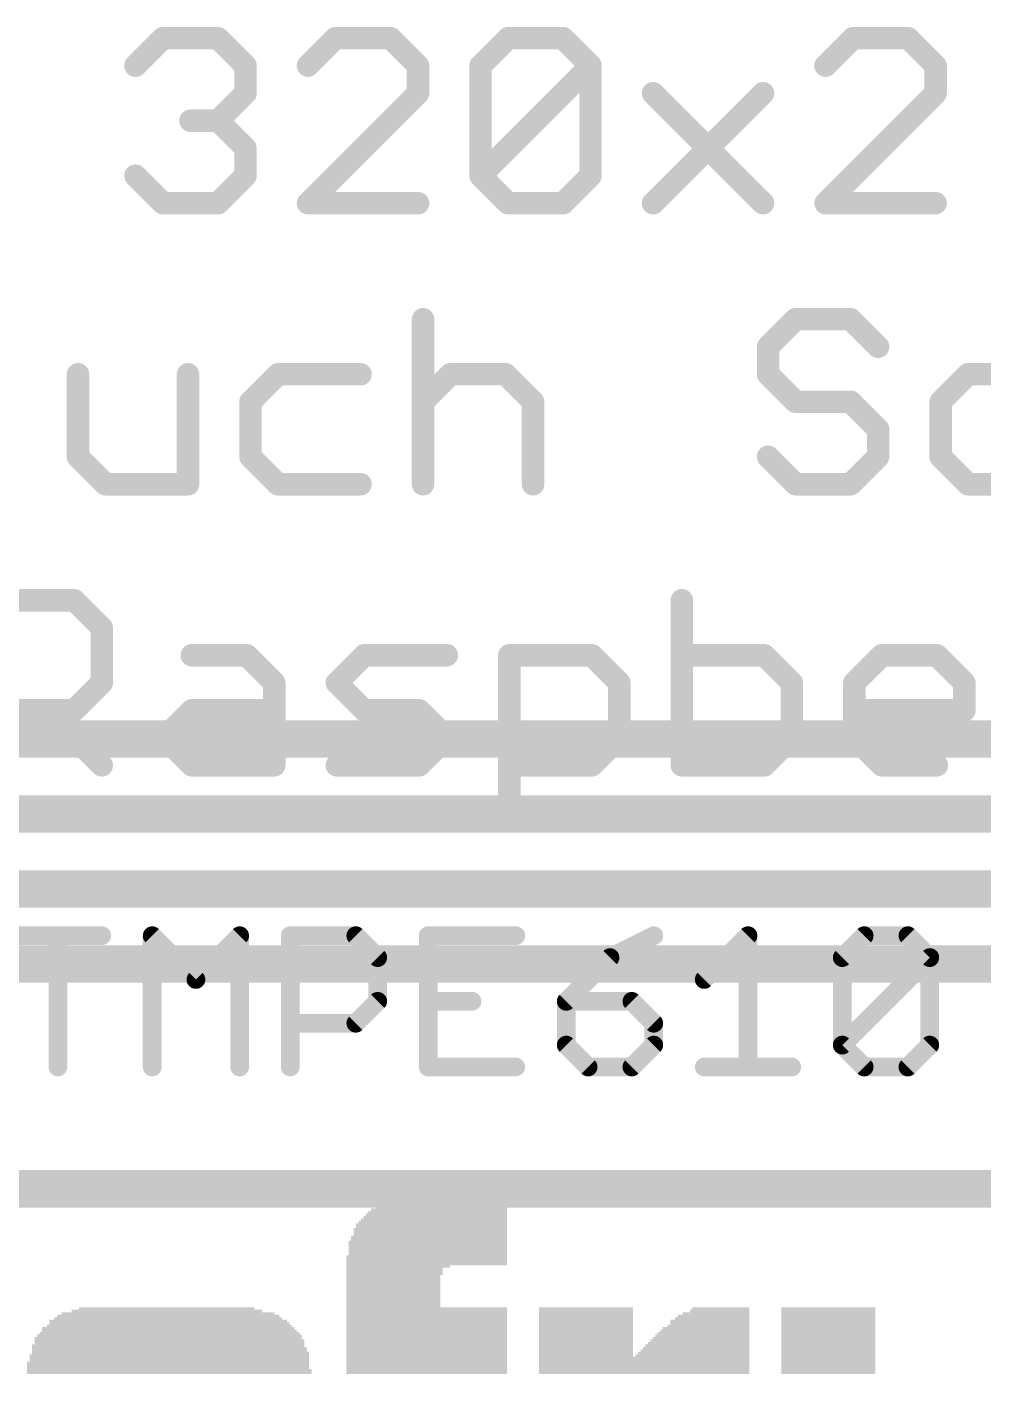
# Model space of a CAD drawing. Extents: x -7.9 to 68.7, y -16.1 to 75.4.
# Drawn here: x 24.35 to 30.83, y 3.82 to 12.96 of the extents above; entities that cross this region are included whole.
import ezdxf

# ---------------------------------------------------------------- set-up
doc = ezdxf.new("R2010")
doc.units = 0
for name, color, linetype in [('1', 12, 'CONTINUOUS'), ('16', 132, 'CONTINUOUS'), ('21', 40, 'CONTINUOUS')]:
    doc.layers.add(name, color=color, linetype=linetype)

# ---------------------------------------------------------------- blocks, each defined once
blk = doc.blocks.new('RECT')
blk.add_solid([(-0.5, -0.5), (0.5, -0.5), (-0.5, 0.5), (0.5, 0.5)])

msp = doc.modelspace()

# ---------------------------------------------------------------- linework, layer by layer
at = {"layer": '1', "const_width": 0.254}
msp.add_lwpolyline([(7.747, 5.08), (48.895, 5.08)], dxfattribs=at)
at = {"layer": '16', "const_width": 0.254}
for points in [[(9.779, 8.128), (42.291, 8.128)], [(9.525, 7.62), (42.545, 7.62)], [(9.271, 7.112), (42.799, 7.112)], [(8.763, 6.604), (43.307, 6.604)]]:
    msp.add_lwpolyline(points, dxfattribs=at)
at = {"layer": '21'}
for points, const_width in [([(25.0826, 12.6923), (25.269, 12.8788)], 0.1524), ([(25.269, 12.8788), (25.6419, 12.8788)], 0.1524), ([(25.6419, 12.8788), (25.8283, 12.6923)], 0.1524), ([(26.4384, 12.8788), (26.252, 12.6923)], 0.1524), ([(26.8113, 12.8788), (26.4384, 12.8788)], 0.1524), ([(26.9977, 12.6923), (26.8113, 12.8788)], 0.1524), ([(27.4214, 12.6923), (27.6078, 12.8788)], 0.1524), ([(27.6078, 12.8788), (27.9807, 12.8788)], 0.1524), ([(27.9807, 12.8788), (28.1671, 12.6923)], 0.1524), ([(29.9466, 12.8788), (29.7602, 12.6923)], 0.1524), ([(30.3194, 12.8788), (29.9466, 12.8788)], 0.1524), ([(30.5059, 12.6923), (30.3194, 12.8788)], 0.1524), ([(25.8283, 12.6923), (25.8283, 12.5059)], 0.1524), ([(26.9977, 12.5059), (26.9977, 12.6923)], 0.1524), ([(27.4214, 11.9466), (27.4214, 12.6923)], 0.1524), ([(27.4214, 11.9466), (28.1671, 12.6923)], 0.1524), ([(28.1671, 12.6923), (28.1671, 11.9466)], 0.1524), ([(30.5059, 12.5059), (30.5059, 12.6923)], 0.1524), ([(25.8283, 12.5059), (25.6419, 12.3195)], 0.1524), ([(26.252, 11.7602), (26.9977, 12.5059)], 0.1524), ([(28.5908, 12.5059), (29.3365, 11.7602)], 0.1524), ([(28.5908, 11.7602), (29.3365, 12.5059)], 0.1524), ([(29.7602, 11.7602), (30.5059, 12.5059)], 0.1524), ([(25.6419, 12.3195), (25.4554, 12.3195)], 0.1524), ([(25.6419, 12.3195), (25.8283, 12.1331)], 0.1524), ([(25.8283, 12.1331), (25.8283, 11.9466)], 0.1524), ([(25.269, 11.7602), (25.0826, 11.9466)], 0.1524), ([(25.8283, 11.9466), (25.6419, 11.7602)], 0.1524), ([(27.6078, 11.7602), (27.4214, 11.9466)], 0.1524), ([(28.1671, 11.9466), (27.9807, 11.7602)], 0.1524), ([(25.6419, 11.7602), (25.269, 11.7602)], 0.1524), ([(26.9977, 11.7602), (26.252, 11.7602)], 0.1524), ([(27.9807, 11.7602), (27.6078, 11.7602)], 0.1524), ([(30.5059, 11.7602), (29.7602, 11.7602)], 0.1524), ([(27.0316, 10.9738), (27.0316, 9.8552)], 0.1524), ([(29.5568, 10.9738), (29.3704, 10.7873)], 0.1524), ([(29.9297, 10.9738), (29.5568, 10.9738)], 0.1524), ([(30.1161, 10.7873), (29.9297, 10.9738)], 0.1524), ([(29.3704, 10.7873), (29.3704, 10.6009)], 0.1524), ([(24.6928, 10.6009), (24.6928, 10.0416)], 0.1524), ([(25.4385, 9.8552), (25.4385, 10.6009)], 0.1524), ([(26.0486, 10.6009), (25.8622, 10.4145)], 0.1524), ([(26.6079, 10.6009), (26.0486, 10.6009)], 0.1524), ([(27.0316, 10.4145), (27.218, 10.6009)], 0.1524), ([(27.218, 10.6009), (27.5909, 10.6009)], 0.1524), ([(27.5909, 10.6009), (27.7773, 10.4145)], 0.1524), ([(29.3704, 10.6009), (29.5568, 10.4145)], 0.1524), ([(30.7262, 10.6009), (30.5398, 10.4145)], 0.1524), ([(31.2855, 10.6009), (30.7262, 10.6009)], 0.1524), ([(25.8622, 10.4145), (25.8622, 10.0416)], 0.1524), ([(27.7773, 10.4145), (27.7773, 9.8552)], 0.1524), ([(29.5568, 10.4145), (29.9297, 10.4145)], 0.1524), ([(29.9297, 10.4145), (30.1161, 10.228)], 0.1524), ([(30.5398, 10.4145), (30.5398, 10.0416)], 0.1524), ([(30.1161, 10.228), (30.1161, 10.0416)], 0.1524), ([(24.6928, 10.0416), (24.8792, 9.8552)], 0.1524), ([(25.8622, 10.0416), (26.0486, 9.8552)], 0.1524), ([(29.5568, 9.8552), (29.3704, 10.0416)], 0.1524), ([(30.1161, 10.0416), (29.9297, 9.8552)], 0.1524), ([(30.5398, 10.0416), (30.7262, 9.8552)], 0.1524), ([(24.8792, 9.8552), (25.4385, 9.8552)], 0.1524), ([(26.0486, 9.8552), (26.6079, 9.8552)], 0.1524), ([(29.9297, 9.8552), (29.5568, 9.8552)], 0.1524), ([(30.7262, 9.8552), (31.2855, 9.8552)], 0.1524), ([(24.1081, 9.0688), (24.6674, 9.0688)], 0.1524), ([(24.6674, 9.0688), (24.8538, 8.8823)], 0.1524), ([(28.7857, 9.0688), (28.7857, 7.9502)], 0.1524), ([(24.8538, 8.8823), (24.8538, 8.5095)], 0.1524), ([(25.4639, 8.6959), (25.8368, 8.6959)], 0.1524), ([(25.8368, 8.6959), (26.0232, 8.5095)], 0.1524), ([(26.4469, 8.5095), (26.6333, 8.6959)], 0.1524), ([(26.6333, 8.6959), (27.1926, 8.6959)], 0.1524), ([(27.6163, 7.5774), (27.6163, 8.6959)], 0.1524), ([(27.6163, 8.6959), (28.1756, 8.6959)], 0.1524), ([(28.1756, 8.6959), (28.362, 8.5095)], 0.1524), ([(29.345, 8.6959), (28.7857, 8.6959)], 0.1524), ([(29.5314, 8.5095), (29.345, 8.6959)], 0.1524), ([(29.9551, 8.5095), (30.1415, 8.6959)], 0.1524), ([(30.1415, 8.6959), (30.5143, 8.6959)], 0.1524), ([(30.5143, 8.6959), (30.7008, 8.5095)], 0.1524), ([(24.8538, 8.5095), (24.6674, 8.3231)], 0.1524), ([(26.0232, 8.5095), (26.0232, 7.9502)], 0.1524), ([(26.6333, 8.3231), (26.4469, 8.5095)], 0.1524), ([(28.362, 8.5095), (28.362, 8.1366)], 0.1524), ([(29.5314, 8.1366), (29.5314, 8.5095)], 0.1524), ([(29.9551, 8.1366), (29.9551, 8.5095)], 0.1524), ([(30.7008, 8.5095), (30.7008, 8.3231)], 0.1524), ([(24.6674, 8.3231), (24.1081, 8.3231)], 0.1524), ([(24.4809, 8.3231), (24.8538, 7.9502)], 0.1524), ([(25.2775, 8.1366), (25.4639, 8.3231)], 0.1524), ([(25.4639, 8.3231), (26.0232, 8.3231)], 0.1524), ([(27.0062, 8.3231), (26.6333, 8.3231)], 0.1524), ([(27.1926, 8.1366), (27.0062, 8.3231)], 0.1524), ([(30.7008, 8.3231), (29.9551, 8.3231)], 0.1524), ([(25.4639, 7.9502), (25.2775, 8.1366)], 0.1524), ([(27.0062, 7.9502), (27.1926, 8.1366)], 0.1524), ([(28.362, 8.1366), (28.1756, 7.9502)], 0.1524), ([(29.345, 7.9502), (29.5314, 8.1366)], 0.1524), ([(30.1415, 7.9502), (29.9551, 8.1366)], 0.1524), ([(26.0232, 7.9502), (25.4639, 7.9502)], 0.1524), ([(26.4469, 7.9502), (27.0062, 7.9502)], 0.1524), ([(28.1756, 7.9502), (27.6163, 7.9502)], 0.1524), ([(28.7857, 7.9502), (29.345, 7.9502)], 0.1524), ([(30.5143, 7.9502), (30.1415, 7.9502)], 0.1524), ([(24.2602, 6.7953), (24.8534, 6.7953)], 0.127), ([(24.5568, 5.9055), (24.5568, 6.7953)], 0.127), ([(25.1957, 5.9055), (25.1957, 6.7953)], 0.127), ([(25.1957, 6.7953), (25.4923, 6.4987)], 0.127), ([(25.4923, 6.4987), (25.7889, 6.7953)], 0.127), ([(25.7889, 6.7953), (25.7889, 5.9055)], 0.127), ([(26.1312, 5.9055), (26.1312, 6.7953)], 0.127), ([(26.1312, 6.7953), (26.5761, 6.7953)], 0.127), ([(26.5761, 6.7953), (26.7244, 6.647)], 0.127), ([(27.6599, 6.7953), (27.0667, 6.7953)], 0.127), ([(27.0667, 6.7953), (27.0667, 5.9055)], 0.127), ([(28.5954, 6.7953), (28.2988, 6.647)], 0.127), ([(28.9378, 6.4987), (29.2344, 6.7953)], 0.127), ([(29.2344, 6.7953), (29.2344, 5.9055)], 0.127), ([(29.8733, 6.647), (30.0216, 6.7953)], 0.127), ([(30.0216, 6.7953), (30.3182, 6.7953)], 0.127), ([(30.3182, 6.7953), (30.4665, 6.647)], 0.127), ([(26.7244, 6.647), (26.7244, 6.3504)], 0.127), ([(28.2988, 6.647), (28.0023, 6.3504)], 0.127), ([(29.8733, 6.0538), (29.8733, 6.647)], 0.127), ([(29.8733, 6.0538), (30.4665, 6.647)], 0.127), ([(30.4665, 6.647), (30.4665, 6.0538)], 0.127), ([(26.7244, 6.3504), (26.5761, 6.2021)], 0.127), ([(27.0667, 6.3504), (27.3633, 6.3504)], 0.127), ([(28.0023, 6.3504), (28.0023, 6.0538)], 0.127), ([(28.4471, 6.3504), (28.0023, 6.3504)], 0.127), ([(28.5954, 6.2021), (28.4471, 6.3504)], 0.127), ([(26.5761, 6.2021), (26.1312, 6.2021)], 0.127), ([(28.5954, 6.0538), (28.5954, 6.2021)], 0.127), ([(28.0023, 6.0538), (28.1506, 5.9055)], 0.127), ([(28.4471, 5.9055), (28.5954, 6.0538)], 0.127), ([(30.0216, 5.9055), (29.8733, 6.0538)], 0.127), ([(30.4665, 6.0538), (30.3182, 5.9055)], 0.127), ([(27.0667, 5.9055), (27.6599, 5.9055)], 0.127), ([(28.1506, 5.9055), (28.4471, 5.9055)], 0.127), ([(28.9378, 5.9055), (29.531, 5.9055)], 0.127), ([(30.3182, 5.9055), (30.0216, 5.9055)], 0.127)]:
    msp.add_lwpolyline(points, dxfattribs=dict(at, const_width=const_width))
for points, const_width in [([(25.269, 12.9169, 1), (25.269, 12.8407)], 0.0762), ([(25.296, 12.8518, 1), (25.2421, 12.9057)], 0.0762), ([(25.6688, 12.9057, 1), (25.6149, 12.8518)], 0.0762), ([(25.6419, 12.8407, 1), (25.6419, 12.9169)], 0.0762), ([(26.4384, 12.9169, 1), (26.4384, 12.8407)], 0.0762), ([(26.4653, 12.8518, 1), (26.4115, 12.9057)], 0.0762), ([(26.8382, 12.9057, 1), (26.7843, 12.8518)], 0.0762), ([(26.8113, 12.8407, 1), (26.8113, 12.9169)], 0.0762), ([(27.6078, 12.9169, 1), (27.6078, 12.8407)], 0.0762), ([(27.6347, 12.8518, 1), (27.5809, 12.9057)], 0.0762), ([(28.0076, 12.9057, 1), (27.9537, 12.8518)], 0.0762), ([(27.9807, 12.8407, 1), (27.9807, 12.9169)], 0.0762), ([(29.9466, 12.9169, 1), (29.9466, 12.8407)], 0.0762), ([(29.9735, 12.8518, 1), (29.9197, 12.9057)], 0.0762), ([(30.3464, 12.9057, 1), (30.2925, 12.8518)], 0.0762), ([(30.3194, 12.8407, 1), (30.3194, 12.9169)], 0.0762), ([(25.0556, 12.7193, 1), (25.1095, 12.6654)], 0.0762), ([(25.8664, 12.6923, 1), (25.7902, 12.6923)], 0.0762), ([(25.8013, 12.6654, 1), (25.8552, 12.7193)], 0.0762), ([(26.225, 12.7193, 1), (26.2789, 12.6654)], 0.0762), ([(27.0358, 12.6923, 1), (26.9596, 12.6923)], 0.0762), ([(26.9707, 12.6654, 1), (27.0246, 12.7193)], 0.0762), ([(27.3944, 12.7193, 1), (27.4483, 12.6654)], 0.0762), ([(27.4595, 12.6923, 1), (27.3833, 12.6923)], 0.0762), ([(28.2052, 12.6923, 1), (28.129, 12.6923)], 0.0762), ([(28.194, 12.6654, 1), (28.1401, 12.7193)], 0.0762), ([(28.1401, 12.6654, 1), (28.194, 12.7193)], 0.0762), ([(29.7332, 12.7193, 1), (29.7871, 12.6654)], 0.0762), ([(30.544, 12.6923, 1), (30.4678, 12.6923)], 0.0762), ([(30.4789, 12.6654, 1), (30.5328, 12.7193)], 0.0762), ([(25.7902, 12.5059, 1), (25.8664, 12.5059)], 0.0762), ([(25.8552, 12.479, 1), (25.8013, 12.5328)], 0.0762), ([(26.9596, 12.5059, 1), (27.0358, 12.5059)], 0.0762), ([(27.0246, 12.479, 1), (26.9707, 12.5328)], 0.0762), ([(28.6177, 12.5328, 1), (28.5638, 12.479)], 0.0762), ([(29.3634, 12.479, 1), (29.3095, 12.5328)], 0.0762), ([(30.4678, 12.5059, 1), (30.544, 12.5059)], 0.0762), ([(30.5328, 12.479, 1), (30.4789, 12.5328)], 0.0762), ([(25.4554, 12.3576, 1), (25.4554, 12.2814)], 0.0762), ([(25.6688, 12.3464, 1), (25.6149, 12.2925)], 0.0762), ([(25.6149, 12.3464, 1), (25.6688, 12.2925)], 0.0762), ([(25.6419, 12.2814, 1), (25.6419, 12.3576)], 0.0762), ([(25.8664, 12.1331, 1), (25.7902, 12.1331)], 0.0762), ([(25.8013, 12.1061, 1), (25.8552, 12.16)], 0.0762), ([(25.1095, 11.9736, 1), (25.0556, 11.9197)], 0.0762), ([(25.7902, 11.9466, 1), (25.8664, 11.9466)], 0.0762), ([(25.8552, 11.9197, 1), (25.8013, 11.9736)], 0.0762), ([(27.4483, 11.9736, 1), (27.3944, 11.9197)], 0.0762), ([(27.3944, 11.9736, 1), (27.4483, 11.9197)], 0.0762), ([(27.3833, 11.9466, 1), (27.4595, 11.9466)], 0.0762), ([(28.129, 11.9466, 1), (28.2052, 11.9466)], 0.0762), ([(28.194, 11.9197, 1), (28.1401, 11.9736)], 0.0762), ([(25.269, 11.7983, 1), (25.269, 11.7221)], 0.0762), ([(25.2421, 11.7333, 1), (25.296, 11.7871)], 0.0762), ([(25.6149, 11.7871, 1), (25.6688, 11.7333)], 0.0762), ([(25.6419, 11.7221, 1), (25.6419, 11.7983)], 0.0762), ([(26.252, 11.7983, 1), (26.252, 11.7221)], 0.0762), ([(26.225, 11.7871, 1), (26.2789, 11.7333)], 0.0762), ([(26.9977, 11.7221, 1), (26.9977, 11.7983)], 0.0762), ([(27.6078, 11.7983, 1), (27.6078, 11.7221)], 0.0762), ([(27.5809, 11.7333, 1), (27.6347, 11.7871)], 0.0762), ([(27.9537, 11.7871, 1), (28.0076, 11.7333)], 0.0762), ([(27.9807, 11.7221, 1), (27.9807, 11.7983)], 0.0762), ([(28.5638, 11.7871, 1), (28.6177, 11.7333)], 0.0762), ([(29.3095, 11.7333, 1), (29.3634, 11.7871)], 0.0762), ([(29.7602, 11.7983, 1), (29.7602, 11.7221)], 0.0762), ([(29.7332, 11.7871, 1), (29.7871, 11.7333)], 0.0762), ([(30.5059, 11.7221, 1), (30.5059, 11.7983)], 0.0762), ([(27.0697, 10.9738, 1), (26.9935, 10.9738)], 0.0762), ([(29.5568, 11.0119, 1), (29.5568, 10.9357)], 0.0762), ([(29.5837, 10.9468, 1), (29.5299, 11.0007)], 0.0762), ([(29.9566, 11.0007, 1), (29.9027, 10.9468)], 0.0762), ([(29.9297, 10.9357, 1), (29.9297, 11.0119)], 0.0762), ([(29.3434, 10.8143, 1), (29.3973, 10.7604)], 0.0762), ([(29.4085, 10.7873, 1), (29.3323, 10.7873)], 0.0762), ([(30.0891, 10.7604, 1), (30.143, 10.8143)], 0.0762), ([(24.7309, 10.6009, 1), (24.6547, 10.6009)], 0.0762), ([(25.4766, 10.6009, 1), (25.4004, 10.6009)], 0.0762), ([(26.0486, 10.639, 1), (26.0486, 10.5628)], 0.0762), ([(26.0756, 10.574, 1), (26.0217, 10.6278)], 0.0762), ([(26.6079, 10.5628, 1), (26.6079, 10.639)], 0.0762), ([(27.218, 10.639, 1), (27.218, 10.5628)], 0.0762), ([(27.2449, 10.574, 1), (27.1911, 10.6278)], 0.0762), ([(27.6178, 10.6278, 1), (27.5639, 10.574)], 0.0762), ([(27.5909, 10.5628, 1), (27.5909, 10.639)], 0.0762), ([(29.3973, 10.6278, 1), (29.3434, 10.574)], 0.0762), ([(29.3323, 10.6009, 1), (29.4085, 10.6009)], 0.0762), ([(30.7262, 10.639, 1), (30.7262, 10.5628)], 0.0762), ([(30.7531, 10.574, 1), (30.6993, 10.6278)], 0.0762), ([(25.8352, 10.4414, 1), (25.8891, 10.3875)], 0.0762), ([(25.9003, 10.4145, 1), (25.8241, 10.4145)], 0.0762), ([(27.0046, 10.4414, 1), (27.0585, 10.3875)], 0.0762), ([(27.8154, 10.4145, 1), (27.7392, 10.4145)], 0.0762), ([(27.7503, 10.3875, 1), (27.8042, 10.4414)], 0.0762), ([(29.5568, 10.4526, 1), (29.5568, 10.3764)], 0.0762), ([(29.5299, 10.3875, 1), (29.5837, 10.4414)], 0.0762), ([(29.9566, 10.4414, 1), (29.9027, 10.3875)], 0.0762), ([(29.9297, 10.3764, 1), (29.9297, 10.4526)], 0.0762), ([(30.5128, 10.4414, 1), (30.5667, 10.3875)], 0.0762), ([(30.5779, 10.4145, 1), (30.5017, 10.4145)], 0.0762), ([(30.1542, 10.228, 1), (30.078, 10.228)], 0.0762), ([(30.0891, 10.2011, 1), (30.143, 10.255)], 0.0762), ([(24.7197, 10.0686, 1), (24.6658, 10.0147)], 0.0762), ([(24.6547, 10.0416, 1), (24.7309, 10.0416)], 0.0762), ([(25.8891, 10.0686, 1), (25.8352, 10.0147)], 0.0762), ([(25.8241, 10.0416, 1), (25.9003, 10.0416)], 0.0762), ([(29.3973, 10.0686, 1), (29.3434, 10.0147)], 0.0762), ([(30.078, 10.0416, 1), (30.1542, 10.0416)], 0.0762), ([(30.143, 10.0147, 1), (30.0891, 10.0686)], 0.0762), ([(30.5667, 10.0686, 1), (30.5128, 10.0147)], 0.0762), ([(30.5017, 10.0416, 1), (30.5779, 10.0416)], 0.0762), ([(24.8792, 9.8933, 1), (24.8792, 9.8171)], 0.0762), ([(24.8523, 9.8283, 1), (24.9062, 9.8821)], 0.0762), ([(25.4004, 9.8552, 1), (25.4766, 9.8552)], 0.0762), ([(25.4385, 9.8171, 1), (25.4385, 9.8933)], 0.0762), ([(26.0486, 9.8933, 1), (26.0486, 9.8171)], 0.0762), ([(26.0217, 9.8283, 1), (26.0756, 9.8821)], 0.0762), ([(26.6079, 9.8171, 1), (26.6079, 9.8933)], 0.0762), ([(26.9935, 9.8552, 1), (27.0697, 9.8552)], 0.0762), ([(27.7392, 9.8552, 1), (27.8154, 9.8552)], 0.0762), ([(29.5568, 9.8933, 1), (29.5568, 9.8171)], 0.0762), ([(29.5299, 9.8283, 1), (29.5837, 9.8821)], 0.0762), ([(29.9027, 9.8821, 1), (29.9566, 9.8283)], 0.0762), ([(29.9297, 9.8171, 1), (29.9297, 9.8933)], 0.0762), ([(30.7262, 9.8933, 1), (30.7262, 9.8171)], 0.0762), ([(30.6993, 9.8283, 1), (30.7531, 9.8821)], 0.0762), ([(24.6943, 9.0957, 1), (24.6404, 9.0418)], 0.0762), ([(24.6674, 9.0307, 1), (24.6674, 9.1069)], 0.0762), ([(28.8238, 9.0688, 1), (28.7476, 9.0688)], 0.0762), ([(24.8919, 8.8823, 1), (24.8157, 8.8823)], 0.0762), ([(24.8269, 8.8554, 1), (24.8807, 8.9093)], 0.0762), ([(25.4639, 8.734, 1), (25.4639, 8.6578)], 0.0762), ([(25.8637, 8.7228, 1), (25.8098, 8.669)], 0.0762), ([(25.8368, 8.6578, 1), (25.8368, 8.734)], 0.0762), ([(26.6333, 8.734, 1), (26.6333, 8.6578)], 0.0762), ([(26.6602, 8.669, 1), (26.6064, 8.7228)], 0.0762), ([(27.1926, 8.6578, 1), (27.1926, 8.734)], 0.0762), ([(27.6544, 8.6959, 1), (27.5782, 8.6959)], 0.0762), ([(27.6163, 8.734, 1), (27.6163, 8.6578)], 0.0762), ([(28.2025, 8.7228, 1), (28.1486, 8.669)], 0.0762), ([(28.1756, 8.6578, 1), (28.1756, 8.734)], 0.0762), ([(28.7857, 8.734, 1), (28.7857, 8.6578)], 0.0762), ([(29.3719, 8.7228, 1), (29.318, 8.669)], 0.0762), ([(29.345, 8.6578, 1), (29.345, 8.734)], 0.0762), ([(30.1415, 8.734, 1), (30.1415, 8.6578)], 0.0762), ([(30.1684, 8.669, 1), (30.1146, 8.7228)], 0.0762), ([(30.5413, 8.7228, 1), (30.4874, 8.669)], 0.0762), ([(30.5143, 8.6578, 1), (30.5143, 8.734)], 0.0762), ([(24.8807, 8.4825, 1), (24.8269, 8.5364)], 0.0762), ([(26.0613, 8.5095, 1), (25.9851, 8.5095)], 0.0762), ([(26.4738, 8.5364, 1), (26.4199, 8.4825)], 0.0762), ([(28.4001, 8.5095, 1), (28.3239, 8.5095)], 0.0762), ([(29.5695, 8.5095, 1), (29.4933, 8.5095)], 0.0762), ([(29.9932, 8.5095, 1), (29.917, 8.5095)], 0.0762), ([(30.7389, 8.5095, 1), (30.6627, 8.5095)], 0.0762), ([(24.8157, 8.5095, 1), (24.8919, 8.5095)], 0.0762), ([(25.9962, 8.4825, 1), (26.0501, 8.5364)], 0.0762), ([(26.4199, 8.5364, 1), (26.4738, 8.4825)], 0.0762), ([(28.335, 8.4825, 1), (28.3889, 8.5364)], 0.0762), ([(29.5044, 8.4825, 1), (29.5583, 8.5364)], 0.0762), ([(29.9281, 8.5364, 1), (29.982, 8.4825)], 0.0762), ([(30.6738, 8.4825, 1), (30.7277, 8.5364)], 0.0762), ([(24.5079, 8.35, 1), (24.454, 8.2961)], 0.0762), ([(24.6404, 8.35, 1), (24.6943, 8.2961)], 0.0762), ([(24.6674, 8.285, 1), (24.6674, 8.3612)], 0.0762), ([(25.4639, 8.3612, 1), (25.4639, 8.285)], 0.0762), ([(25.4909, 8.2961, 1), (25.437, 8.35)], 0.0762), ([(26.0232, 8.285, 1), (26.0232, 8.3612)], 0.0762), ([(26.6333, 8.3612, 1), (26.6333, 8.285)], 0.0762), ([(26.6064, 8.2961, 1), (26.6602, 8.35)], 0.0762), ([(27.0331, 8.35, 1), (26.9792, 8.2961)], 0.0762), ([(27.0062, 8.285, 1), (27.0062, 8.3612)], 0.0762), ([(29.9551, 8.3612, 1), (29.9551, 8.285)], 0.0762), ([(30.6627, 8.3231, 1), (30.7389, 8.3231)], 0.0762), ([(30.7008, 8.285, 1), (30.7008, 8.3612)], 0.0762), ([(25.3044, 8.1636, 1), (25.2505, 8.1097)], 0.0762), ([(25.2505, 8.1636, 1), (25.3044, 8.1097)], 0.0762), ([(27.2195, 8.1097, 1), (27.1656, 8.1636)], 0.0762), ([(27.1656, 8.1097, 1), (27.2195, 8.1636)], 0.0762), ([(28.3239, 8.1366, 1), (28.4001, 8.1366)], 0.0762), ([(28.3889, 8.1097, 1), (28.335, 8.1636)], 0.0762), ([(29.4933, 8.1366, 1), (29.5695, 8.1366)], 0.0762), ([(29.5583, 8.1097, 1), (29.5044, 8.1636)], 0.0762), ([(29.982, 8.1636, 1), (29.9281, 8.1097)], 0.0762), ([(29.917, 8.1366, 1), (29.9932, 8.1366)], 0.0762), ([(24.8268, 7.9233, 1), (24.8807, 7.9771)], 0.0762), ([(25.4639, 7.9883, 1), (25.4639, 7.9121)], 0.0762), ([(25.437, 7.9233, 1), (25.4909, 7.9771)], 0.0762), ([(25.9851, 7.9502, 1), (26.0613, 7.9502)], 0.0762), ([(26.0232, 7.9121, 1), (26.0232, 7.9883)], 0.0762), ([(26.4469, 7.9883, 1), (26.4469, 7.9121)], 0.0762), ([(26.9792, 7.9771, 1), (27.0331, 7.9233)], 0.0762), ([(27.0062, 7.9121, 1), (27.0062, 7.9883)], 0.0762), ([(27.6163, 7.9883, 1), (27.6163, 7.9121)], 0.0762), ([(28.1486, 7.9771, 1), (28.2025, 7.9233)], 0.0762), ([(28.1756, 7.9121, 1), (28.1756, 7.9883)], 0.0762), ([(28.7857, 7.9883, 1), (28.7857, 7.9121)], 0.0762), ([(28.7476, 7.9502, 1), (28.8238, 7.9502)], 0.0762), ([(29.318, 7.9771, 1), (29.3719, 7.9233)], 0.0762), ([(29.345, 7.9121, 1), (29.345, 7.9883)], 0.0762), ([(30.1415, 7.9883, 1), (30.1415, 7.9121)], 0.0762), ([(30.1146, 7.9233, 1), (30.1684, 7.9771)], 0.0762), ([(30.5143, 7.9121, 1), (30.5143, 7.9883)], 0.0762), ([(27.5782, 7.5774, 1), (27.6544, 7.5774)], 0.0762), ([(24.5885, 6.7953, 1), (24.525, 6.7953)], 0.0635), ([(24.8534, 6.7635, 1), (24.8534, 6.827)], 0.0635), ([(25.2275, 6.7953, 1), (25.164, 6.7953)], 0.0635), ([(25.2182, 6.8177, 1), (25.1733, 6.7728)], 0.0635), ([(25.8206, 6.7953, 1), (25.7571, 6.7953)], 0.0635), ([(25.8113, 6.7728, 1), (25.7664, 6.8177)], 0.0635), ([(26.1312, 6.827, 1), (26.1312, 6.7635)], 0.0635), ([(26.163, 6.7953, 1), (26.0995, 6.7953)], 0.0635), ([(26.5986, 6.8177, 1), (26.5536, 6.7728)], 0.0635), ([(26.5761, 6.7635, 1), (26.5761, 6.827)], 0.0635), ([(27.0985, 6.7953, 1), (27.035, 6.7953)], 0.0635), ([(27.0667, 6.827, 1), (27.0667, 6.7635)], 0.0635), ([(27.6599, 6.7635, 1), (27.6599, 6.827)], 0.0635), ([(28.6096, 6.7669, 1), (28.5812, 6.8237)], 0.0635), ([(29.2661, 6.7953, 1), (29.2026, 6.7953)], 0.0635), ([(29.2568, 6.7728, 1), (29.2119, 6.8177)], 0.0635), ([(30.0216, 6.827, 1), (30.0216, 6.7635)], 0.0635), ([(30.044, 6.7728, 1), (29.9991, 6.8177)], 0.0635), ([(30.3406, 6.8177, 1), (30.2957, 6.7728)], 0.0635), ([(30.3182, 6.7635, 1), (30.3182, 6.827)], 0.0635), ([(26.7561, 6.647, 1), (26.6926, 6.647)], 0.0635), ([(26.7019, 6.6245, 1), (26.7468, 6.6694)], 0.0635), ([(28.2846, 6.6754, 1), (28.313, 6.6186)], 0.0635), ([(28.3213, 6.6245, 1), (28.2764, 6.6694)], 0.0635), ([(29.905, 6.647, 1), (29.8415, 6.647)], 0.0635), ([(29.8508, 6.6694, 1), (29.8957, 6.6245)], 0.0635), ([(30.4982, 6.647, 1), (30.4347, 6.647)], 0.0635), ([(30.4889, 6.6245, 1), (30.444, 6.6694)], 0.0635), ([(30.444, 6.6245, 1), (30.4889, 6.6694)], 0.0635), ([(25.4698, 6.5211, 1), (25.5147, 6.4762)], 0.0635), ([(25.4698, 6.4762, 1), (25.5147, 6.5211)], 0.0635), ([(28.9153, 6.5211, 1), (28.9602, 6.4762)], 0.0635), ([(26.7468, 6.3279, 1), (26.7019, 6.3728)], 0.0635), ([(27.0667, 6.3821, 1), (27.0667, 6.3186)], 0.0635), ([(27.3633, 6.3186, 1), (27.3633, 6.3821)], 0.0635), ([(28.034, 6.3504, 1), (27.9705, 6.3504)], 0.0635), ([(28.0023, 6.3821, 1), (28.0023, 6.3186)], 0.0635), ([(27.9798, 6.3728, 1), (28.0247, 6.3279)], 0.0635), ([(28.4696, 6.3728, 1), (28.4247, 6.3279)], 0.0635), ([(28.4471, 6.3186, 1), (28.4471, 6.3821)], 0.0635), ([(26.6926, 6.3504, 1), (26.7561, 6.3504)], 0.0635), ([(26.1312, 6.2338, 1), (26.1312, 6.1703)], 0.0635), ([(26.5536, 6.2245, 1), (26.5986, 6.1796)], 0.0635), ([(26.5761, 6.1703, 1), (26.5761, 6.2338)], 0.0635), ([(28.6272, 6.2021, 1), (28.5637, 6.2021)], 0.0635), ([(28.573, 6.1796, 1), (28.6179, 6.2245)], 0.0635), ([(28.0247, 6.0762, 1), (27.9798, 6.0313)], 0.0635), ([(27.9705, 6.0538, 1), (28.034, 6.0538)], 0.0635), ([(28.5637, 6.0538, 1), (28.6272, 6.0538)], 0.0635), ([(28.6179, 6.0313, 1), (28.573, 6.0762)], 0.0635), ([(29.8415, 6.0538, 1), (29.905, 6.0538)], 0.0635), ([(29.8957, 6.0762, 1), (29.8508, 6.0313)], 0.0635), ([(29.8508, 6.0762, 1), (29.8957, 6.0313)], 0.0635), ([(30.4347, 6.0538, 1), (30.4982, 6.0538)], 0.0635), ([(30.4889, 6.0313, 1), (30.444, 6.0762)], 0.0635), ([(24.525, 5.9055, 1), (24.5885, 5.9055)], 0.0635), ([(25.164, 5.9055, 1), (25.2275, 5.9055)], 0.0635), ([(25.7571, 5.9055, 1), (25.8206, 5.9055)], 0.0635), ([(26.0995, 5.9055, 1), (26.163, 5.9055)], 0.0635), ([(27.035, 5.9055, 1), (27.0985, 5.9055)], 0.0635), ([(27.0667, 5.9372, 1), (27.0667, 5.8738)], 0.0635), ([(27.6599, 5.8738, 1), (27.6599, 5.9372)], 0.0635), ([(28.1506, 5.9372, 1), (28.1506, 5.8738)], 0.0635), ([(28.1281, 5.883, 1), (28.173, 5.928)], 0.0635), ([(28.4247, 5.928, 1), (28.4696, 5.883)], 0.0635), ([(28.4471, 5.8738, 1), (28.4471, 5.9372)], 0.0635), ([(28.9378, 5.9372, 1), (28.9378, 5.8738)], 0.0635), ([(29.2026, 5.9055, 1), (29.2661, 5.9055)], 0.0635), ([(29.531, 5.8738, 1), (29.531, 5.9372)], 0.0635), ([(30.0216, 5.9372, 1), (30.0216, 5.8738)], 0.0635), ([(29.9991, 5.883, 1), (30.044, 5.928)], 0.0635), ([(30.2957, 5.928, 1), (30.3406, 5.883)], 0.0635), ([(30.3182, 5.8738, 1), (30.3182, 5.9372)], 0.0635)]:
    msp.add_lwpolyline(points, format="xyb", dxfattribs=dict(at, const_width=const_width))

# ---------------------------------------------------------------- block references
for p, xscale, yscale in [((27.2149, 5.0226), 0.7711, 0.0168), ((27.2819, 5.0394), 0.637, 0.0167), ((27.1394, 4.9388), 0.922, 0.0168), ((27.1562, 4.9723), 0.8885, 0.0168), ((27.1562, 4.9556), 0.8885, 0.0167), ((27.1813, 4.9891), 0.8382, 0.0168), ((27.2065, 5.0059), 0.7879, 0.0167), ((27.0891, 4.8382), 1.0226, 0.0168), ((27.0975, 4.855), 1.0058, 0.0167), ((27.1059, 4.8717), 0.9891, 0.0168), ((27.1143, 4.8885), 0.9723, 0.0168), ((27.1227, 4.9053), 0.9555, 0.0167), ((27.131, 4.922), 0.9388, 0.0168), ((27.0724, 4.7544), 1.0561, 0.0168), ((27.0807, 4.8047), 1.0394, 0.0167), ((27.0807, 4.7879), 1.0394, 0.0168), ((27.0807, 4.7712), 1.0394, 0.0167), ((27.0891, 4.8214), 1.0226, 0.0168), ((27.064, 4.7209), 1.0729, 0.0167), ((27.064, 4.7041), 1.0729, 0.0168), ((27.064, 4.6873), 1.0729, 0.0168), ((27.064, 4.6706), 1.0729, 0.0167), ((27.064, 4.6538), 1.0729, 0.0168), ((27.0724, 4.7376), 1.0561, 0.0168), ((27.0556, 4.6203), 1.0897, 0.0167), ((27.0556, 4.6035), 1.0897, 0.0168), ((27.0556, 4.5868), 1.0897, 0.0167), ((27.0556, 4.57), 1.0897, 0.0168), ((27.064, 4.637), 1.0729, 0.0168), ((26.8376, 4.5365), 0.6538, 0.0167), ((26.8376, 4.5197), 0.6538, 0.0168), ((26.8376, 4.5029), 0.6538, 0.0168), ((26.8628, 4.5532), 0.7041, 0.0168), ((26.8293, 4.4862), 0.6371, 0.0167), ((26.8293, 4.4694), 0.6371, 0.0168), ((26.8293, 4.4526), 0.6371, 0.0168), ((26.8293, 4.4359), 0.6371, 0.0167), ((26.8293, 4.4191), 0.6371, 0.0168), ((26.8293, 4.4023), 0.6371, 0.0168), ((26.8293, 4.3856), 0.6371, 0.0167), ((26.8293, 4.3688), 0.6371, 0.0168), ((26.8293, 4.3521), 0.6371, 0.0167), ((26.8293, 4.3353), 0.6371, 0.0168), ((26.8293, 4.3185), 0.6371, 0.0168), ((26.8293, 4.3018), 0.6371, 0.0167), ((26.8293, 4.285), 0.6371, 0.0168), ((25.3038, 4.2012), 1.5423, 0.0167), ((25.3038, 4.2179), 1.5087, 0.0168), ((25.3038, 4.2347), 1.4417, 0.0168), ((25.2954, 4.2515), 1.2909, 0.0167), ((25.2954, 4.2682), 1.1903, 0.0168), ((27.0556, 4.2682), 1.0897, 0.0168), ((27.0556, 4.2515), 1.0897, 0.0167), ((27.0556, 4.2347), 1.0897, 0.0168), ((27.0556, 4.2179), 1.0897, 0.0168), ((27.0556, 4.2012), 1.0897, 0.0167), ((28.1369, 4.2682), 0.6371, 0.0168), ((28.1369, 4.2515), 0.6371, 0.0167), ((28.1369, 4.2347), 0.6371, 0.0168), ((28.1369, 4.2179), 0.6371, 0.0168), ((28.1369, 4.2012), 0.6371, 0.0167), ((28.9919, 4.2012), 0.5029, 0.0167), ((29.0002, 4.2179), 0.4862, 0.0168), ((29.017, 4.2347), 0.4527, 0.0168), ((29.0421, 4.2515), 0.4024, 0.0167), ((29.0505, 4.2682), 0.3856, 0.0168), ((29.7797, 4.2682), 0.637, 0.0168), ((29.7797, 4.2515), 0.637, 0.0167), ((29.7797, 4.2347), 0.637, 0.0168), ((29.7797, 4.2179), 0.637, 0.0168), ((29.7797, 4.2012), 0.637, 0.0167), ((25.3121, 4.1006), 1.7602, 0.0168), ((25.3038, 4.1341), 1.7099, 0.0168), ((25.3122, 4.1174), 1.7267, 0.0167), ((25.3121, 4.1509), 1.6596, 0.0168), ((25.3038, 4.1844), 1.6093, 0.0168), ((25.3122, 4.1677), 1.6261, 0.0167), ((27.0556, 4.1844), 1.0897, 0.0168), ((27.0556, 4.1677), 1.0897, 0.0167), ((27.0556, 4.1509), 1.0897, 0.0168), ((27.0556, 4.1341), 1.0897, 0.0168), ((27.0556, 4.1174), 1.0897, 0.0167), ((27.0556, 4.1006), 1.0897, 0.0168), ((28.1369, 4.1844), 0.6371, 0.0168), ((28.1369, 4.1677), 0.6371, 0.0167), ((28.1369, 4.1509), 0.6371, 0.0168), ((28.1369, 4.1341), 0.6371, 0.0168), ((28.1369, 4.1174), 0.6371, 0.0167), ((28.1369, 4.1006), 0.6371, 0.0168), ((28.9332, 4.1006), 0.6203, 0.0168), ((28.9416, 4.1174), 0.6035, 0.0167), ((28.9499, 4.1341), 0.5868, 0.0168), ((28.9667, 4.1509), 0.5532, 0.0168), ((28.9751, 4.1844), 0.5365, 0.0168), ((28.9751, 4.1677), 0.5365, 0.0167), ((29.7797, 4.1844), 0.637, 0.0168), ((29.7797, 4.1677), 0.637, 0.0167), ((29.7797, 4.1509), 0.637, 0.0168), ((29.7797, 4.1341), 0.637, 0.0168), ((29.7797, 4.1174), 0.637, 0.0167), ((29.7797, 4.1006), 0.637, 0.0168), ((25.3038, 4.0168), 1.8441, 0.0167), ((25.3038, 4.0671), 1.8105, 0.0167), ((25.3122, 4.0503), 1.8273, 0.0168), ((25.3122, 4.0335), 1.8273, 0.0168), ((25.3121, 4.0838), 1.7938, 0.0168), ((27.0556, 4.0838), 1.0897, 0.0168), ((27.0556, 4.0671), 1.0897, 0.0167), ((27.0556, 4.0503), 1.0897, 0.0168), ((27.0556, 4.0335), 1.0897, 0.0168), ((27.0556, 4.0168), 1.0897, 0.0167), ((28.1369, 4.0838), 0.6371, 0.0168), ((28.1369, 4.0671), 0.6371, 0.0167), ((28.1369, 4.0503), 0.6371, 0.0168), ((28.1369, 4.0335), 0.6371, 0.0168), ((28.1369, 4.0168), 0.6371, 0.0167), ((28.8913, 4.0168), 0.7041, 0.0167), ((28.8997, 4.0335), 0.6873, 0.0168), ((28.908, 4.0503), 0.6706, 0.0168), ((28.9164, 4.0671), 0.6538, 0.0167), ((28.9248, 4.0838), 0.6371, 0.0168), ((29.7797, 4.0838), 0.637, 0.0168), ((29.7797, 4.0671), 0.637, 0.0167), ((29.7797, 4.0503), 0.637, 0.0168), ((29.7797, 4.0335), 0.637, 0.0168), ((29.7797, 4.0168), 0.637, 0.0167), ((25.3122, 3.9497), 1.8943, 0.0168), ((25.3122, 3.933), 1.8943, 0.0167), ((25.3121, 4), 1.8608, 0.0168), ((25.3121, 3.9832), 1.8608, 0.0168), ((25.3205, 3.9665), 1.8776, 0.0167), ((27.0556, 4), 1.0897, 0.0168), ((27.0556, 3.9832), 1.0897, 0.0168), ((27.0556, 3.9665), 1.0897, 0.0167), ((27.0556, 3.9497), 1.0897, 0.0168), ((27.0556, 3.933), 1.0897, 0.0167), ((28.5308, 3.933), 1.425, 0.0167), ((28.1369, 4), 0.6371, 0.0168), ((28.1369, 3.9832), 0.6371, 0.0168), ((28.1369, 3.9665), 0.6371, 0.0167), ((28.1369, 3.9497), 0.6371, 0.0168), ((28.8577, 3.9497), 0.7712, 0.0168), ((28.8661, 3.9665), 0.7544, 0.0167), ((28.8745, 3.9832), 0.7376, 0.0168), ((28.8829, 4), 0.7209, 0.0168), ((29.7797, 4), 0.637, 0.0168), ((29.7797, 3.9832), 0.637, 0.0168), ((29.7797, 3.9665), 0.637, 0.0167), ((29.7797, 3.9497), 0.637, 0.0168), ((29.7797, 3.933), 0.637, 0.0167), ((25.3121, 3.8491), 1.9278, 0.0168), ((25.3121, 3.8324), 1.9278, 0.0167), ((25.3038, 3.8994), 1.9111, 0.0168), ((25.3038, 3.8827), 1.9111, 0.0167), ((25.3038, 3.8659), 1.9111, 0.0168), ((25.3122, 3.9162), 1.8943, 0.0168), ((27.0556, 3.9162), 1.0897, 0.0168), ((27.0556, 3.8994), 1.0897, 0.0168), ((27.0556, 3.8827), 1.0897, 0.0167), ((27.0556, 3.8659), 1.0897, 0.0168), ((27.0556, 3.8491), 1.0897, 0.0168), ((27.0556, 3.8324), 1.0897, 0.0167), ((28.5308, 3.9162), 1.425, 0.0168), ((28.5308, 3.8994), 1.425, 0.0168), ((28.5308, 3.8827), 1.425, 0.0167), ((28.5308, 3.8659), 1.425, 0.0168), ((28.5308, 3.8491), 1.425, 0.0168), ((28.5308, 3.8324), 1.425, 0.0167), ((29.7797, 3.9162), 0.637, 0.0168), ((29.7797, 3.8994), 0.637, 0.0168), ((29.7797, 3.8827), 0.637, 0.0167), ((29.7797, 3.8659), 0.637, 0.0168), ((29.7797, 3.8491), 0.637, 0.0168), ((29.7797, 3.8324), 0.637, 0.0167)]:
    msp.add_blockref('RECT', p, dxfattribs=dict(at, xscale=xscale, yscale=yscale))

doc.saveas('drawing.dxf')
